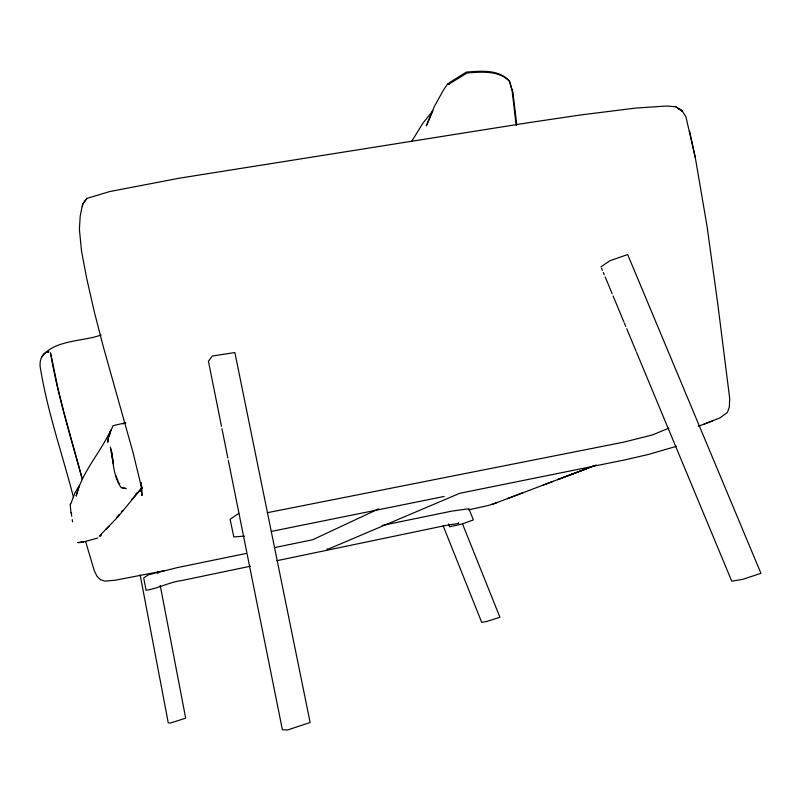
<?xml version="1.0" encoding="UTF-8"?>
<svg xmlns="http://www.w3.org/2000/svg" width="801" height="801" viewBox="0 0 801 801"><rect width="100%" height="100%" fill="white"/><g stroke="black" fill="none" stroke-linecap="round" stroke-linejoin="round"><path stroke-width="1.2" d="M82.373 206.658L82.873 204.465M108.566 438.928L107.724 442.302L108.015 437.716L112.991 425.691L125.867 422.698M109.126 436.685L110.808 429.947C100.556 452.655 82.092 471.589 76.165 496.109L79.419 485.276L75.024 492.695L70.758 503.969M41.742 357.146C53.727 339.624 82.964 341.727 101.096 335.008M140.736 489.231L141.837 487.068L140.946 491.534L141.577 487.939L141.937 495.589L141.136 482.613L141.767 488.44L132.926 452.074L103.389 346.983L94.148 311.239L86.588 277.897L81.522 250.943L79.399 229.356L80.2 216.01L82.603 204.125L86.919 198.398L109.697 191.569L179.264 178.202L528.159 122.753L580.355 114.994L635.483 108.105L666.502 106.022L675.704 106.733L681.671 110.198L685.866 116.616L695.278 157.527L707.013 226.052L717.856 304.55L729.701 398.508L729.331 407.098L727.408 412.455L720.109 417.802L698.372 426.332M411.724 141.296L422.918 123.194L432.86 110.768L426.352 125.857L434.232 106.713L443.744 89.532L447.999 83.574L466.362 72.09C480.66 71.049 499.303 68.996 509.506 81.322L512.92 92.225L516.775 124.956M83.124 203.364L86.919 198.398M121.362 512.019L122.653 510.387M141.066 488.79L118.057 516.755L99.234 536.179M131.614 499.774L139.714 490.362M140.245 489.611L142.288 487.248M135.429 494.628L137.061 492.815M116.666 517.406L119.379 514.392M100.175 536.35L101.337 535.108M105.742 529.511L108.966 526.327M600.96 266.823L609.851 260.776L627.664 254.538L760.95 573.326L742.637 579.383L731.754 581.176L636.595 352.46M238.758 513.411L230.107 519.288L233.812 536.94L244.475 536.119M122.813 423.969L124.996 422.878M78.017 542.597L83.084 541.947L81.171 541.856M378.663 508.855L312.69 539.754L274.252 547.664M668.865 428.155L652.455 434.923L623.929 442.112L267.324 512.7M468.465 509.867L488.5 505.461L497.541 502.357M704.129 424.15L712.419 421.016M492.595 504.24L523.323 492.635M593.631 466.002L507.363 498.643M588.314 468.054L557.546 479.679L596.345 465.011M542.387 485.436L553.241 481.331M569.121 475.293L576.189 472.65M676.535 446.287L648.029 454.547L625.691 459.724L459.794 493.286L327.229 549.546L327.058 548.805M46.879 352.46L48.971 351.859L48.12 351.709C41.752 352.81 39.78 360.33 40.05 365.887C47.019 410.693 62.298 453.756 73.552 497.601M82.423 542.277L97.782 538.002M250.593 566.187L182.177 580.465C169.502 581.987 158.608 588.405 146.142 590.257L143.679 577.982L148.345 574.808L177.281 567.619L245.937 553.491M276.936 560.69L447.118 525.176L458.653 523.433L458.492 522.723M382.047 525.476L452.024 511.078L468.885 508.755L473.391 519.899L461.867 524.074L449.641 526.778L448.53 523.944M271.299 531.423L444.185 496.45M164.395 570.692L115.805 580.134L105.071 581.146L100.475 579.714L97.101 576.44L94.318 570.823L85.657 541.666M77.837 542.607L82.193 542.337M118.388 483.263L119.84 483.604M121.822 487.348L126.178 488.62L121.321 487.829C113.281 476.725 113.291 462.057 111.119 449.081L113.291 462.848M449.581 84.445L447.999 83.574L449.061 83.995L467.133 72.961C481.121 71.96 498.833 70.228 509.476 81.241L512.159 90.934L516.144 125.266M678.697 108.776L682.402 111.309L675.704 106.733M119.069 483.714L118.408 482.322M601.481 268.075L602.412 270.317M603.343 272.55L604.274 274.783M605.206 277.016L612.174 293.767M613.105 296.01L623.889 321.932M624.359 323.053L625.771 326.448M626.712 328.71L636.114 351.319M462.517 523.934L499.914 617.241L486.708 621.486L481.691 622.307L443.153 525.816M115.965 475.664L118.007 481.211M71.229 438.978L82.123 478.077M64.02 412.685L70.899 437.797M82.213 479.228C70.848 437.306 57.782 395.704 50.443 352.82L51.604 357.406M63.7 411.484L57.782 387.814L51.815 358.447M695.278 157.527L689.631 131.254M221.487 426.302L208.42 361.221L212.295 356.024L234.873 352.56L310.137 722.512L287.519 730.001L282.373 729.691L228.325 460.375M221.977 428.735L227.834 457.932M113.422 463.939L110.348 447.108M157.517 571.333L157.967 573.666M160.21 585.361L185.672 718.147L170.483 723.023L168.27 722.892L140.175 575.038M71.229 512.8L71.73 516.194M72.22 519.599L72.551 521.862M70.158 504.069L70.969 512.8"/></g></svg>
